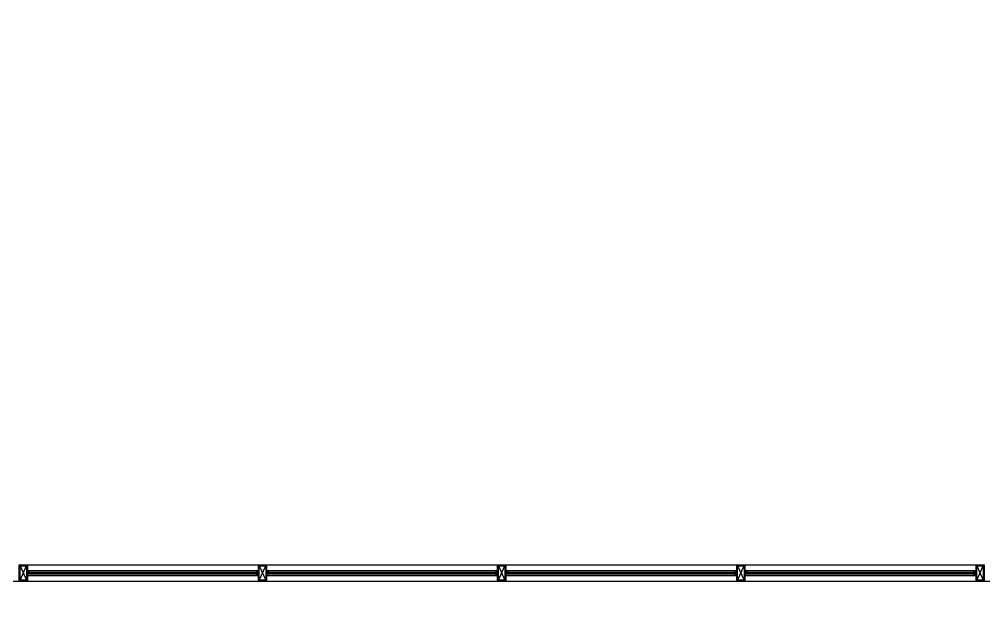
# Model space of a CAD drawing. Header units: millimetres. Extents: x 2698011 to 2856548, y 1019778 to 1210064.
# Drawn here: x 2778606 to 2784579, y 1117385 to 1121023 of the extents above; entities that cross this region are included whole.
import ezdxf

# ---------------------------------------------------------------- set-up
doc = ezdxf.new("R2010")
doc.units = ezdxf.units.MM
doc.set_wipeout_variables(frame=1)
for name, pattern in [('CONTINUA', [0]), ('DASHED', [19.05, 12.7, -6.35]), ('HIDDEN', [0.375, 0.25, -0.125])]:
    doc.linetypes.add(name, pattern=pattern)
for name, color, linetype in [('ABERTURA', 9, 'CONTINUA'), ('piso', 9, 'Continuous'), ('PROYECCIONES', 9, 'DASHED')]:
    doc.layers.add(name, color=color, linetype=linetype)

msp = doc.modelspace()

# ---------------------------------------------------------------- linework, layer by layer
at = {"layer": 'ABERTURA', "linetype": 'ByBlock'}
for p, q in [((2778656.417, 1117643.759), (2780087.75, 1117643.759)), ((2780137.75, 1117643.759), (2781569.083, 1117643.759)), ((2781619.083, 1117643.76), (2783050.416, 1117643.759)), ((2783100.416, 1117643.76), (2784531.749, 1117643.759)), ((2778656.417, 1117608.759), (2780087.75, 1117608.759)), ((2778656.417, 1117578.759), (2780087.75, 1117578.759)), ((2778658.917, 1117593.759), (2780085.25, 1117593.759)), ((2778671.417, 1117598.759), (2780085.25, 1117598.759)), ((2778671.417, 1117588.759), (2780085.25, 1117588.759)), ((2780137.75, 1117608.759), (2781569.083, 1117608.759)), ((2780137.75, 1117578.759), (2781569.083, 1117578.759)), ((2780140.25, 1117593.759), (2781566.583, 1117593.759)), ((2780152.75, 1117598.759), (2781566.583, 1117598.759)), ((2780152.75, 1117588.759), (2781566.583, 1117588.759)), ((2781619.083, 1117608.76), (2783050.416, 1117608.759)), ((2781619.083, 1117578.76), (2783050.416, 1117578.759)), ((2781621.583, 1117593.76), (2783047.916, 1117593.759)), ((2781634.083, 1117598.76), (2783047.916, 1117598.759)), ((2781634.083, 1117588.76), (2783047.916, 1117588.759)), ((2783100.416, 1117608.76), (2784531.749, 1117608.759)), ((2783100.416, 1117578.76), (2784531.749, 1117578.759)), ((2783102.916, 1117593.76), (2784529.249, 1117593.759)), ((2783115.416, 1117598.76), (2784529.249, 1117598.759)), ((2783115.416, 1117588.76), (2784529.249, 1117588.759)), ((2778656.417, 1117543.759), (2780087.75, 1117543.759)), ((2780137.75, 1117543.759), (2781569.083, 1117543.759)), ((2781619.083, 1117543.76), (2783050.416, 1117543.759)), ((2783100.416, 1117543.76), (2784531.749, 1117543.759))]:
    msp.add_line(p, q, dxfattribs=at)
for points in [[(2778656.417, 1117643.759), (2778656.417, 1117543.759), (2778606.417, 1117543.759), (2778606.417, 1117643.759)], [(2778651.417, 1117638.759), (2778651.417, 1117548.759), (2778611.417, 1117548.759), (2778611.417, 1117638.759)], [(2780137.75, 1117643.759), (2780137.75, 1117543.759), (2780087.75, 1117543.759), (2780087.75, 1117643.759)], [(2780132.75, 1117638.759), (2780132.75, 1117548.759), (2780092.75, 1117548.759), (2780092.75, 1117638.759)], [(2781619.083, 1117643.759), (2781619.083, 1117543.759), (2781569.083, 1117543.759), (2781569.083, 1117643.759)], [(2781614.083, 1117638.759), (2781614.083, 1117548.759), (2781574.083, 1117548.759), (2781574.083, 1117638.759)], [(2783100.416, 1117643.759), (2783100.416, 1117543.759), (2783050.416, 1117543.759), (2783050.416, 1117643.759)], [(2783095.416, 1117638.759), (2783095.416, 1117548.759), (2783055.416, 1117548.759), (2783055.416, 1117638.759)], [(2784581.749, 1117643.759), (2784581.749, 1117543.759), (2784531.749, 1117543.759), (2784531.749, 1117643.759)], [(2784576.749, 1117638.759), (2784576.749, 1117548.759), (2784536.749, 1117548.759), (2784536.749, 1117638.759)]]:
    msp.add_lwpolyline(points, close=True, dxfattribs=at)
for points in [[(2778611.417, 1117638.759), (2778651.417, 1117548.759)], [(2778611.417, 1117548.759), (2778651.417, 1117638.759)], [(2780092.75, 1117638.759), (2780132.75, 1117548.759)], [(2780092.75, 1117548.759), (2780132.75, 1117638.759)], [(2781574.083, 1117638.759), (2781614.083, 1117548.759)], [(2781574.083, 1117548.759), (2781614.083, 1117638.759)], [(2783055.416, 1117638.759), (2783095.416, 1117548.759)], [(2783055.416, 1117548.759), (2783095.416, 1117638.759)], [(2784536.749, 1117638.759), (2784576.749, 1117548.759)], [(2784536.749, 1117548.759), (2784576.749, 1117638.759)], [(2778671.417, 1117601.259), (2778671.417, 1117598.759), (2778658.917, 1117598.759), (2778658.917, 1117588.759), (2778671.417, 1117588.759), (2778671.417, 1117586.259), (2778656.417, 1117586.259), (2778656.417, 1117601.259), (2778671.417, 1117601.259)], [(2780072.75, 1117601.259), (2780072.75, 1117598.759), (2780085.25, 1117598.759), (2780085.25, 1117588.759), (2780072.75, 1117588.759), (2780072.75, 1117586.259), (2780087.75, 1117586.259), (2780087.75, 1117601.259), (2780072.75, 1117601.259)], [(2780152.75, 1117601.259), (2780152.75, 1117598.759), (2780140.25, 1117598.759), (2780140.25, 1117588.759), (2780152.75, 1117588.759), (2780152.75, 1117586.259), (2780137.75, 1117586.259), (2780137.75, 1117601.259), (2780152.75, 1117601.259)], [(2781554.083, 1117601.259), (2781554.083, 1117598.759), (2781566.583, 1117598.759), (2781566.583, 1117588.759), (2781554.083, 1117588.759), (2781554.083, 1117586.259), (2781569.083, 1117586.259), (2781569.083, 1117601.259), (2781554.083, 1117601.259)], [(2781634.083, 1117601.259), (2781634.083, 1117598.759), (2781621.583, 1117598.759), (2781621.583, 1117588.759), (2781634.083, 1117588.759), (2781634.083, 1117586.259), (2781619.083, 1117586.259), (2781619.083, 1117601.259), (2781634.083, 1117601.259)], [(2783035.416, 1117601.259), (2783035.416, 1117598.759), (2783047.916, 1117598.759), (2783047.916, 1117588.759), (2783035.416, 1117588.759), (2783035.416, 1117586.259), (2783050.416, 1117586.259), (2783050.416, 1117601.259), (2783035.416, 1117601.259)], [(2783115.416, 1117601.259), (2783115.416, 1117598.759), (2783102.916, 1117598.759), (2783102.916, 1117588.759), (2783115.416, 1117588.759), (2783115.416, 1117586.259), (2783100.416, 1117586.259), (2783100.416, 1117601.259), (2783115.416, 1117601.259)], [(2784516.749, 1117601.259), (2784516.749, 1117598.759), (2784529.249, 1117598.759), (2784529.249, 1117588.759), (2784516.749, 1117588.759), (2784516.749, 1117586.259), (2784531.749, 1117586.259), (2784531.749, 1117601.259), (2784516.749, 1117601.259)]]:
    msp.add_lwpolyline(points, dxfattribs=at)
at = {"layer": 'piso'}
msp.add_lwpolyline([(2811341.508, 1157580.661), (2811341.507, 1142560.656), (2816324.536, 1142560.668), (2816316.113, 1120569.088), (2811333.058, 1120569.09), (2811333.095, 1116243.759), (2761193.082, 1116243.759), (2761193.082, 1154500.718), (2762493.082, 1154500.718), (2762493.082, 1117543.759), (2810033.084, 1117543.759), (2810033.084, 1121869.09), (2815516.109, 1121869.088), (2815516.046, 1140485.077), (2810053.007, 1140485.065), (2810053.084, 1157580.661), (2811341.508, 1157580.661)], dxfattribs=at)

# ---------------------------------------------------------------- next in the draw order: wipeouts: each hides what was drawn before it
at = {"linetype": 'HIDDEN'}
msp.add_wipeout([(2762493.082, 1121060.666), (2762493.081, 1121160.661), (2760149.76, 1121160.661), (2760149.766, 1115242.824), (2812376.776, 1115242.824), (2812376.776, 1121160.661), (2812276.383, 1121160.661), (2812276.383, 1115342.824), (2760249.782, 1115342.701), (2760249.776, 1121060.661)], dxfattribs=at).dxf.layer = 'PROYECCIONES'

doc.saveas('drawing.dxf')
